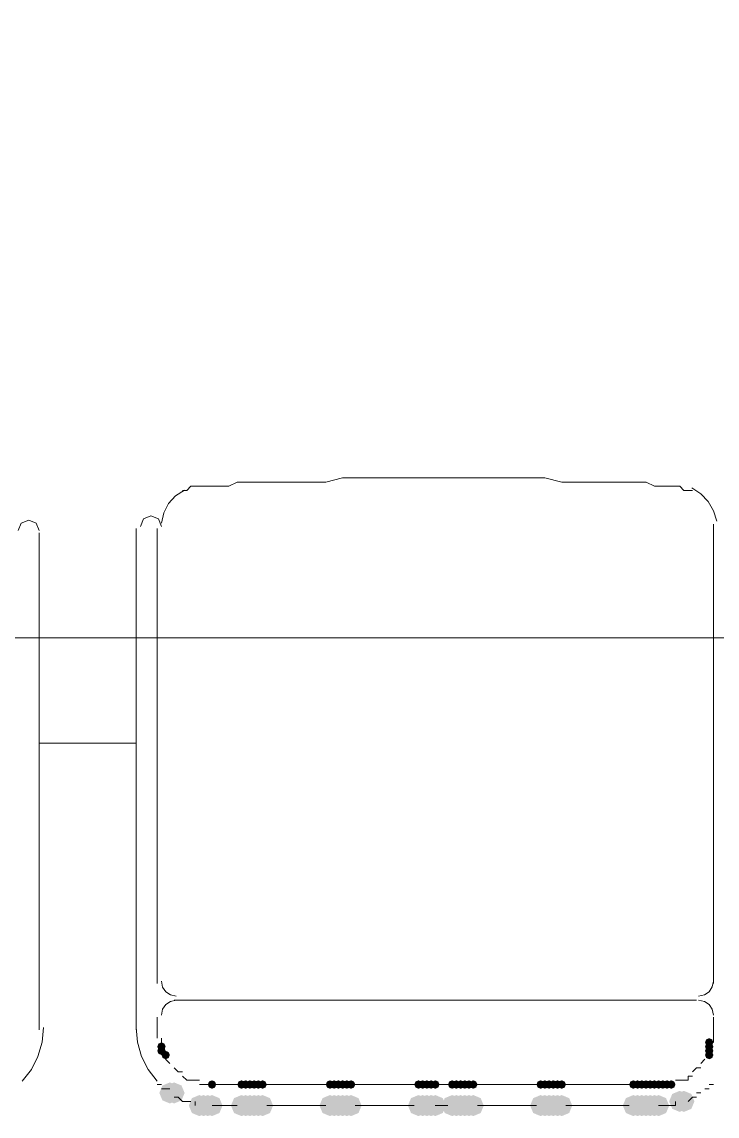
# Model space of a CAD drawing. Extents: x 185064 to 343242, y -369192 to -264966.
# Drawn here: x 231566 to 232087, y -302995 to -302174 of the extents above; entities that cross this region are included whole.
import ezdxf

# ---------------------------------------------------------------- set-up
doc = ezdxf.new("R2010")
doc.units = 0

# ---------------------------------------------------------------- blocks, each defined once
blk = doc.blocks.new('12222')
h = blk.add_hatch(color=3)
h.dxf.hatch_style = 2
h.paths.add_polyline_path([(236845.89, -307949.71), (236844.96, -307951.94), (236842.73, -307952.86), (236840.5, -307951.94), (236839.57, -307949.71), (236840.5, -307947.48), (236842.73, -307946.55), (236844.96, -307947.48)])
h = blk.add_hatch(color=3)
h.dxf.hatch_style = 2
h.paths.add_polyline_path([(236849.05, -307949.71), (236848.12, -307951.94), (236845.89, -307952.86), (236843.66, -307951.94), (236842.73, -307949.71), (236843.66, -307947.48), (236845.89, -307946.55), (236848.12, -307947.48)])
h = blk.add_hatch(color=3)
h.dxf.hatch_style = 2
h.paths.add_polyline_path([(236852.2, -307949.71), (236851.28, -307951.94), (236849.05, -307952.86), (236846.82, -307951.94), (236845.89, -307949.71), (236846.82, -307947.48), (236849.05, -307946.55), (236851.28, -307947.48)])
h = blk.add_hatch(color=3)
h.dxf.hatch_style = 2
h.paths.add_polyline_path([(236855.36, -307949.71), (236854.43, -307951.94), (236852.2, -307952.86), (236849.97, -307951.94), (236849.05, -307949.71), (236849.97, -307947.48), (236852.2, -307946.55), (236854.43, -307947.48)])
h = blk.add_hatch(color=3)
h.dxf.hatch_style = 2
h.paths.add_polyline_path([(236894.84, -307968.65), (236892.52, -307974.23), (236886.94, -307976.55), (236881.37, -307974.23), (236879.05, -307968.65), (236881.37, -307963.08), (236886.94, -307960.76), (236892.52, -307963.08)])
h = blk.add_hatch(color=3)
h.dxf.hatch_style = 2
h.paths.add_polyline_path([(236894.84, -307971.81), (236892.52, -307977.39), (236886.94, -307979.71), (236881.37, -307977.39), (236879.05, -307971.81), (236881.37, -307966.24), (236886.94, -307963.92), (236892.52, -307966.24)])
h = blk.add_hatch(color=3)
h.dxf.hatch_style = 2
h.paths.add_polyline_path([(236877.47, -307978.13), (236876.54, -307980.36), (236874.31, -307981.29), (236872.08, -307980.36), (236871.15, -307978.13), (236872.08, -307975.9), (236874.31, -307974.97), (236876.54, -307975.9)])
h = blk.add_hatch(color=3)
h.dxf.hatch_style = 2
h.paths.add_polyline_path([(236877.47, -307981.29), (236876.54, -307983.52), (236874.31, -307984.44), (236872.08, -307983.52), (236871.15, -307981.29), (236872.08, -307979.06), (236874.31, -307978.13), (236876.54, -307979.06)])
h = blk.add_hatch(color=3)
h.dxf.hatch_style = 2
h.paths.add_polyline_path([(236877.47, -307984.44), (236876.54, -307986.67), (236874.31, -307987.6), (236872.08, -307986.67), (236871.15, -307984.44), (236872.08, -307982.21), (236874.31, -307981.29), (236876.54, -307982.21)])
h = blk.add_hatch(color=3)
h.dxf.hatch_style = 2
h.paths.add_polyline_path([(236897.99, -307987.6), (236895.67, -307993.18), (236890.1, -307995.5), (236884.52, -307993.18), (236882.2, -307987.6), (236884.52, -307982.03), (236890.1, -307979.71), (236895.67, -307982.03)])
h = blk.add_hatch(color=3)
h.dxf.hatch_style = 2
h.paths.add_polyline_path([(236897.99, -307990.76), (236895.67, -307996.33), (236890.1, -307998.65), (236884.52, -307996.33), (236882.2, -307990.76), (236884.52, -307985.18), (236890.1, -307982.86), (236895.67, -307985.18)])
h = blk.add_hatch(color=3)
h.dxf.hatch_style = 2
h.paths.add_polyline_path([(236877.47, -307987.6), (236876.54, -307989.83), (236874.31, -307990.76), (236872.08, -307989.83), (236871.15, -307987.6), (236872.08, -307985.37), (236874.31, -307984.44), (236876.54, -307985.37)])
h = blk.add_hatch(color=3)
h.dxf.hatch_style = 2
h.paths.add_polyline_path([(236877.47, -307987.6), (236876.54, -307989.83), (236874.31, -307990.76), (236872.08, -307989.83), (236871.15, -307987.6), (236872.08, -307985.37), (236874.31, -307984.44), (236876.54, -307985.37)])
h = blk.add_hatch(color=3)
h.dxf.hatch_style = 2
h.paths.add_polyline_path([(236877.47, -307990.76), (236876.54, -307992.99), (236874.31, -307993.92), (236872.08, -307992.99), (236871.15, -307990.76), (236872.08, -307988.53), (236874.31, -307987.6), (236876.54, -307988.53)])
h = blk.add_hatch(color=3)
h.dxf.hatch_style = 2
h.paths.add_polyline_path([(236877.47, -307993.92), (236876.54, -307996.15), (236874.31, -307997.07), (236872.08, -307996.15), (236871.15, -307993.92), (236872.08, -307991.69), (236874.31, -307990.76), (236876.54, -307991.69)])
h = blk.add_hatch(color=3)
h.dxf.hatch_style = 2
h.paths.add_polyline_path([(236897.99, -307993.92), (236895.67, -307999.49), (236890.1, -308001.81), (236884.52, -307999.49), (236882.2, -307993.92), (236884.52, -307988.34), (236890.1, -307986.02), (236895.67, -307988.34)])
h = blk.add_hatch(color=3)
h.dxf.hatch_style = 2
h.paths.add_polyline_path([(236897.99, -307997.07), (236895.67, -308002.65), (236890.1, -308004.97), (236884.52, -308002.65), (236882.2, -307997.07), (236884.52, -307991.5), (236890.1, -307989.18), (236895.67, -307991.5)])
h = blk.add_hatch(color=3)
h.dxf.hatch_style = 2
h.paths.add_polyline_path([(236897.99, -308000.23), (236895.67, -308005.81), (236890.1, -308008.13), (236884.52, -308005.81), (236882.2, -308000.23), (236884.52, -307994.66), (236890.1, -307992.34), (236895.67, -307994.66)])
h = blk.add_hatch(color=3)
h.dxf.hatch_style = 2
h.paths.add_polyline_path([(236877.47, -307997.07), (236876.54, -307999.3), (236874.31, -308000.23), (236872.08, -307999.3), (236871.15, -307997.07), (236872.08, -307994.84), (236874.31, -307993.92), (236876.54, -307994.84)])
h = blk.add_hatch(color=3)
h.dxf.hatch_style = 2
h.paths.add_polyline_path([(236877.47, -308000.23), (236876.54, -308002.46), (236874.31, -308003.39), (236872.08, -308002.46), (236871.15, -308000.23), (236872.08, -307998), (236874.31, -307997.07), (236876.54, -307998)])
h = blk.add_hatch(color=3)
h.dxf.hatch_style = 2
h.paths.add_polyline_path([(236877.47, -308003.39), (236876.54, -308005.62), (236874.31, -308006.55), (236872.08, -308005.62), (236871.15, -308003.39), (236872.08, -308001.16), (236874.31, -308000.23), (236876.54, -308001.16)])
h = blk.add_hatch(color=3)
h.dxf.hatch_style = 2
h.paths.add_polyline_path([(236897.99, -308003.39), (236895.67, -308008.97), (236890.1, -308011.29), (236884.52, -308008.97), (236882.2, -308003.39), (236884.52, -307997.81), (236890.1, -307995.5), (236895.67, -307997.81)])
h = blk.add_hatch(color=3)
h.dxf.hatch_style = 2
h.paths.add_polyline_path([(236897.99, -308006.55), (236895.67, -308012.12), (236890.1, -308014.44), (236884.52, -308012.12), (236882.2, -308006.55), (236884.52, -308000.97), (236890.1, -307998.65), (236895.67, -308000.97)])
h = blk.add_hatch(color=3)
h.dxf.hatch_style = 2
h.paths.add_polyline_path([(236877.47, -308006.55), (236876.54, -308008.78), (236874.31, -308009.71), (236872.08, -308008.78), (236871.15, -308006.55), (236872.08, -308004.32), (236874.31, -308003.39), (236876.54, -308004.32)])
h = blk.add_hatch(color=3)
h.dxf.hatch_style = 2
h.paths.add_polyline_path([(236877.47, -308060.23), (236876.54, -308062.46), (236874.31, -308063.39), (236872.08, -308062.46), (236871.15, -308060.23), (236872.08, -308058), (236874.31, -308057.07), (236876.54, -308058)])
h = blk.add_hatch(color=3)
h.dxf.hatch_style = 2
h.paths.add_polyline_path([(236897.99, -308060.23), (236895.67, -308065.81), (236890.1, -308068.13), (236884.52, -308065.81), (236882.2, -308060.23), (236884.52, -308054.66), (236890.1, -308052.34), (236895.67, -308054.66)])
h = blk.add_hatch(color=3)
h.dxf.hatch_style = 2
h.paths.add_polyline_path([(236897.99, -308063.39), (236895.67, -308068.97), (236890.1, -308071.29), (236884.52, -308068.97), (236882.2, -308063.39), (236884.52, -308057.81), (236890.1, -308055.5), (236895.67, -308057.81)])
h = blk.add_hatch(color=3)
h.dxf.hatch_style = 2
h.paths.add_polyline_path([(236877.47, -308063.39), (236876.54, -308065.62), (236874.31, -308066.55), (236872.08, -308065.62), (236871.15, -308063.39), (236872.08, -308061.16), (236874.31, -308060.23), (236876.54, -308061.16)])
h = blk.add_hatch(color=3)
h.dxf.hatch_style = 2
h.paths.add_polyline_path([(236877.47, -308066.55), (236876.54, -308068.78), (236874.31, -308069.71), (236872.08, -308068.78), (236871.15, -308066.55), (236872.08, -308064.32), (236874.31, -308063.39), (236876.54, -308064.32)])
h = blk.add_hatch(color=3)
h.dxf.hatch_style = 2
h.paths.add_polyline_path([(236897.99, -308066.55), (236895.67, -308072.12), (236890.1, -308074.44), (236884.52, -308072.12), (236882.2, -308066.55), (236884.52, -308060.97), (236890.1, -308058.65), (236895.67, -308060.97)])
h = blk.add_hatch(color=3)
h.dxf.hatch_style = 2
h.paths.add_polyline_path([(236897.99, -308069.71), (236895.67, -308075.28), (236890.1, -308077.6), (236884.52, -308075.28), (236882.2, -308069.71), (236884.52, -308064.13), (236890.1, -308061.81), (236895.67, -308064.13)])
h = blk.add_hatch(color=3)
h.dxf.hatch_style = 2
h.paths.add_polyline_path([(236897.99, -308072.86), (236895.67, -308078.44), (236890.1, -308080.76), (236884.52, -308078.44), (236882.2, -308072.86), (236884.52, -308067.29), (236890.1, -308064.97), (236895.67, -308067.29)])
h = blk.add_hatch(color=3)
h.dxf.hatch_style = 2
h.paths.add_polyline_path([(236877.47, -308069.71), (236876.54, -308071.94), (236874.31, -308072.86), (236872.08, -308071.94), (236871.15, -308069.71), (236872.08, -308067.48), (236874.31, -308066.55), (236876.54, -308067.48)])
h = blk.add_hatch(color=3)
h.dxf.hatch_style = 2
h.paths.add_polyline_path([(236877.47, -308072.86), (236876.54, -308075.09), (236874.31, -308076.02), (236872.08, -308075.09), (236871.15, -308072.86), (236872.08, -308070.63), (236874.31, -308069.71), (236876.54, -308070.63)])
h = blk.add_hatch(color=3)
h.dxf.hatch_style = 2
h.paths.add_polyline_path([(236877.47, -308076.02), (236876.54, -308078.25), (236874.31, -308079.18), (236872.08, -308078.25), (236871.15, -308076.02), (236872.08, -308073.79), (236874.31, -308072.86), (236876.54, -308073.79)])
h = blk.add_hatch(color=3)
h.dxf.hatch_style = 2
h.paths.add_polyline_path([(236897.99, -308076.02), (236895.67, -308081.6), (236890.1, -308083.92), (236884.52, -308081.6), (236882.2, -308076.02), (236884.52, -308070.45), (236890.1, -308068.13), (236895.67, -308070.45)])
h = blk.add_hatch(color=3)
h.dxf.hatch_style = 2
h.paths.add_polyline_path([(236877.47, -308126.55), (236876.54, -308128.78), (236874.31, -308129.71), (236872.08, -308128.78), (236871.15, -308126.55), (236872.08, -308124.32), (236874.31, -308123.39), (236876.54, -308124.32)])
h = blk.add_hatch(color=3)
h.dxf.hatch_style = 2
h.paths.add_polyline_path([(236897.99, -308126.55), (236895.67, -308132.12), (236890.1, -308134.44), (236884.52, -308132.12), (236882.2, -308126.55), (236884.52, -308120.97), (236890.1, -308118.65), (236895.67, -308120.97)])
h = blk.add_hatch(color=3)
h.dxf.hatch_style = 2
h.paths.add_polyline_path([(236897.99, -308129.71), (236895.67, -308135.28), (236890.1, -308137.6), (236884.52, -308135.28), (236882.2, -308129.71), (236884.52, -308124.13), (236890.1, -308121.81), (236895.67, -308124.13)])
h = blk.add_hatch(color=3)
h.dxf.hatch_style = 2
h.paths.add_polyline_path([(236877.47, -308129.71), (236876.54, -308131.94), (236874.31, -308132.86), (236872.08, -308131.94), (236871.15, -308129.71), (236872.08, -308127.48), (236874.31, -308126.55), (236876.54, -308127.48)])
h = blk.add_hatch(color=3)
h.dxf.hatch_style = 2
h.paths.add_polyline_path([(236877.47, -308132.86), (236876.54, -308135.09), (236874.31, -308136.02), (236872.08, -308135.09), (236871.15, -308132.86), (236872.08, -308130.63), (236874.31, -308129.71), (236876.54, -308130.63)])
h = blk.add_hatch(color=3)
h.dxf.hatch_style = 2
h.paths.add_polyline_path([(236897.99, -308132.86), (236895.67, -308138.44), (236890.1, -308140.76), (236884.52, -308138.44), (236882.2, -308132.86), (236884.52, -308127.29), (236890.1, -308124.97), (236895.67, -308127.29)])
h = blk.add_hatch(color=3)
h.dxf.hatch_style = 2
h.paths.add_polyline_path([(236897.99, -308136.02), (236895.67, -308141.6), (236890.1, -308143.92), (236884.52, -308141.6), (236882.2, -308136.02), (236884.52, -308130.45), (236890.1, -308128.13), (236895.67, -308130.45)])
h = blk.add_hatch(color=3)
h.dxf.hatch_style = 2
h.paths.add_polyline_path([(236897.99, -308139.18), (236895.67, -308144.76), (236890.1, -308147.07), (236884.52, -308144.76), (236882.2, -308139.18), (236884.52, -308133.6), (236890.1, -308131.29), (236895.67, -308133.6)])
h = blk.add_hatch(color=3)
h.dxf.hatch_style = 2
h.paths.add_polyline_path([(236877.47, -308136.02), (236876.54, -308138.25), (236874.31, -308139.18), (236872.08, -308138.25), (236871.15, -308136.02), (236872.08, -308133.79), (236874.31, -308132.86), (236876.54, -308133.79)])
h = blk.add_hatch(color=3)
h.dxf.hatch_style = 2
h.paths.add_polyline_path([(236877.47, -308139.18), (236876.54, -308141.41), (236874.31, -308142.34), (236872.08, -308141.41), (236871.15, -308139.18), (236872.08, -308136.95), (236874.31, -308136.02), (236876.54, -308136.95)])
h = blk.add_hatch(color=3)
h.dxf.hatch_style = 2
h.paths.add_polyline_path([(236877.47, -308142.34), (236876.54, -308144.57), (236874.31, -308145.5), (236872.08, -308144.57), (236871.15, -308142.34), (236872.08, -308140.11), (236874.31, -308139.18), (236876.54, -308140.11)])
h = blk.add_hatch(color=3)
h.dxf.hatch_style = 2
h.paths.add_polyline_path([(236897.99, -308142.34), (236895.67, -308147.91), (236890.1, -308150.23), (236884.52, -308147.91), (236882.2, -308142.34), (236884.52, -308136.76), (236890.1, -308134.44), (236895.67, -308136.76)])
h = blk.add_hatch(color=3)
h.dxf.hatch_style = 2
h.paths.add_polyline_path([(236897.99, -308154.97), (236895.67, -308160.55), (236890.1, -308162.86), (236884.52, -308160.55), (236882.2, -308154.97), (236884.52, -308149.39), (236890.1, -308147.07), (236895.67, -308149.39)])
h = blk.add_hatch(color=3)
h.dxf.hatch_style = 2
h.paths.add_polyline_path([(236877.47, -308154.97), (236876.54, -308157.2), (236874.31, -308158.13), (236872.08, -308157.2), (236871.15, -308154.97), (236872.08, -308152.74), (236874.31, -308151.81), (236876.54, -308152.74)])
h = blk.add_hatch(color=3)
h.dxf.hatch_style = 2
h.paths.add_polyline_path([(236877.47, -308158.13), (236876.54, -308160.36), (236874.31, -308161.29), (236872.08, -308160.36), (236871.15, -308158.13), (236872.08, -308155.9), (236874.31, -308154.97), (236876.54, -308155.9)])
h = blk.add_hatch(color=3)
h.dxf.hatch_style = 2
h.paths.add_polyline_path([(236897.99, -308158.13), (236895.67, -308163.7), (236890.1, -308166.02), (236884.52, -308163.7), (236882.2, -308158.13), (236884.52, -308152.55), (236890.1, -308150.23), (236895.67, -308152.55)])
h = blk.add_hatch(color=3)
h.dxf.hatch_style = 2
h.paths.add_polyline_path([(236897.99, -308161.29), (236895.67, -308166.86), (236890.1, -308169.18), (236884.52, -308166.86), (236882.2, -308161.29), (236884.52, -308155.71), (236890.1, -308153.39), (236895.67, -308155.71)])
h = blk.add_hatch(color=3)
h.dxf.hatch_style = 2
h.paths.add_polyline_path([(236877.47, -308161.29), (236876.54, -308163.52), (236874.31, -308164.44), (236872.08, -308163.52), (236871.15, -308161.29), (236872.08, -308159.06), (236874.31, -308158.13), (236876.54, -308159.06)])
h = blk.add_hatch(color=3)
h.dxf.hatch_style = 2
h.paths.add_polyline_path([(236877.47, -308164.44), (236876.54, -308166.67), (236874.31, -308167.6), (236872.08, -308166.67), (236871.15, -308164.44), (236872.08, -308162.21), (236874.31, -308161.29), (236876.54, -308162.21)])
h = blk.add_hatch(color=3)
h.dxf.hatch_style = 2
h.paths.add_polyline_path([(236877.47, -308167.6), (236876.54, -308169.83), (236874.31, -308170.76), (236872.08, -308169.83), (236871.15, -308167.6), (236872.08, -308165.37), (236874.31, -308164.44), (236876.54, -308165.37)])
h = blk.add_hatch(color=3)
h.dxf.hatch_style = 2
h.paths.add_polyline_path([(236897.99, -308164.44), (236895.67, -308170.02), (236890.1, -308172.34), (236884.52, -308170.02), (236882.2, -308164.44), (236884.52, -308158.87), (236890.1, -308156.55), (236895.67, -308158.87)])
h = blk.add_hatch(color=3)
h.dxf.hatch_style = 2
h.paths.add_polyline_path([(236897.99, -308167.6), (236895.67, -308173.18), (236890.1, -308175.5), (236884.52, -308173.18), (236882.2, -308167.6), (236884.52, -308162.03), (236890.1, -308159.71), (236895.67, -308162.03)])
h = blk.add_hatch(color=3)
h.dxf.hatch_style = 2
h.paths.add_polyline_path([(236897.99, -308218.13), (236895.67, -308223.7), (236890.1, -308226.02), (236884.52, -308223.7), (236882.2, -308218.13), (236884.52, -308212.55), (236890.1, -308210.23), (236895.67, -308212.55)])
h = blk.add_hatch(color=3)
h.dxf.hatch_style = 2
h.paths.add_polyline_path([(236897.99, -308221.29), (236895.67, -308226.86), (236890.1, -308229.18), (236884.52, -308226.86), (236882.2, -308221.29), (236884.52, -308215.71), (236890.1, -308213.39), (236895.67, -308215.71)])
h = blk.add_hatch(color=3)
h.dxf.hatch_style = 2
h.paths.add_polyline_path([(236877.47, -308218.13), (236876.54, -308220.36), (236874.31, -308221.29), (236872.08, -308220.36), (236871.15, -308218.13), (236872.08, -308215.9), (236874.31, -308214.97), (236876.54, -308215.9)])
h = blk.add_hatch(color=3)
h.dxf.hatch_style = 2
h.paths.add_polyline_path([(236877.47, -308221.29), (236876.54, -308223.52), (236874.31, -308224.44), (236872.08, -308223.52), (236871.15, -308221.29), (236872.08, -308219.06), (236874.31, -308218.13), (236876.54, -308219.06)])
h = blk.add_hatch(color=3)
h.dxf.hatch_style = 2
h.paths.add_polyline_path([(236877.47, -308224.44), (236876.54, -308226.67), (236874.31, -308227.6), (236872.08, -308226.67), (236871.15, -308224.44), (236872.08, -308222.21), (236874.31, -308221.29), (236876.54, -308222.21)])
h = blk.add_hatch(color=3)
h.dxf.hatch_style = 2
h.paths.add_polyline_path([(236897.99, -308224.44), (236895.67, -308230.02), (236890.1, -308232.34), (236884.52, -308230.02), (236882.2, -308224.44), (236884.52, -308218.87), (236890.1, -308216.55), (236895.67, -308218.87)])
h = blk.add_hatch(color=3)
h.dxf.hatch_style = 2
h.paths.add_polyline_path([(236897.99, -308227.6), (236895.67, -308233.18), (236890.1, -308235.5), (236884.52, -308233.18), (236882.2, -308227.6), (236884.52, -308222.03), (236890.1, -308219.71), (236895.67, -308222.03)])
h = blk.add_hatch(color=3)
h.dxf.hatch_style = 2
h.paths.add_polyline_path([(236877.47, -308227.6), (236876.54, -308229.83), (236874.31, -308230.76), (236872.08, -308229.83), (236871.15, -308227.6), (236872.08, -308225.37), (236874.31, -308224.44), (236876.54, -308225.37)])
h = blk.add_hatch(color=3)
h.dxf.hatch_style = 2
h.paths.add_polyline_path([(236877.47, -308230.76), (236876.54, -308232.99), (236874.31, -308233.92), (236872.08, -308232.99), (236871.15, -308230.76), (236872.08, -308228.53), (236874.31, -308227.6), (236876.54, -308228.53)])
h = blk.add_hatch(color=3)
h.dxf.hatch_style = 2
h.paths.add_polyline_path([(236897.99, -308230.76), (236895.67, -308236.33), (236890.1, -308238.65), (236884.52, -308236.33), (236882.2, -308230.76), (236884.52, -308225.18), (236890.1, -308222.86), (236895.67, -308225.18)])
h = blk.add_hatch(color=3)
h.dxf.hatch_style = 2
h.paths.add_polyline_path([(236897.99, -308233.92), (236895.67, -308239.49), (236890.1, -308241.81), (236884.52, -308239.49), (236882.2, -308233.92), (236884.52, -308228.34), (236890.1, -308226.02), (236895.67, -308228.34)])
h = blk.add_hatch(color=3)
h.dxf.hatch_style = 2
h.paths.add_polyline_path([(236877.47, -308233.92), (236876.54, -308236.15), (236874.31, -308237.07), (236872.08, -308236.15), (236871.15, -308233.92), (236872.08, -308231.69), (236874.31, -308230.76), (236876.54, -308231.69)])
h = blk.add_hatch(color=3)
h.dxf.hatch_style = 2
h.paths.add_polyline_path([(236897.99, -308284.44), (236895.67, -308290.02), (236890.1, -308292.34), (236884.52, -308290.02), (236882.2, -308284.44), (236884.52, -308278.87), (236890.1, -308276.55), (236895.67, -308278.87)])
h = blk.add_hatch(color=3)
h.dxf.hatch_style = 2
h.paths.add_polyline_path([(236877.47, -308284.44), (236876.54, -308286.67), (236874.31, -308287.6), (236872.08, -308286.67), (236871.15, -308284.44), (236872.08, -308282.21), (236874.31, -308281.29), (236876.54, -308282.21)])
h = blk.add_hatch(color=3)
h.dxf.hatch_style = 2
h.paths.add_polyline_path([(236877.47, -308287.6), (236876.54, -308289.83), (236874.31, -308290.76), (236872.08, -308289.83), (236871.15, -308287.6), (236872.08, -308285.37), (236874.31, -308284.44), (236876.54, -308285.37)])
h = blk.add_hatch(color=3)
h.dxf.hatch_style = 2
h.paths.add_polyline_path([(236877.47, -308290.76), (236876.54, -308292.99), (236874.31, -308293.92), (236872.08, -308292.99), (236871.15, -308290.76), (236872.08, -308288.53), (236874.31, -308287.6), (236876.54, -308288.53)])
h = blk.add_hatch(color=3)
h.dxf.hatch_style = 2
h.paths.add_polyline_path([(236897.99, -308287.6), (236895.67, -308293.18), (236890.1, -308295.5), (236884.52, -308293.18), (236882.2, -308287.6), (236884.52, -308282.03), (236890.1, -308279.71), (236895.67, -308282.03)])
h = blk.add_hatch(color=3)
h.dxf.hatch_style = 2
h.paths.add_polyline_path([(236897.99, -308290.76), (236895.67, -308296.33), (236890.1, -308298.65), (236884.52, -308296.33), (236882.2, -308290.76), (236884.52, -308285.18), (236890.1, -308282.86), (236895.67, -308285.18)])
h = blk.add_hatch(color=3)
h.dxf.hatch_style = 2
h.paths.add_polyline_path([(236897.99, -308293.92), (236895.67, -308299.49), (236890.1, -308301.81), (236884.52, -308299.49), (236882.2, -308293.92), (236884.52, -308288.34), (236890.1, -308286.02), (236895.67, -308288.34)])
h = blk.add_hatch(color=3)
h.dxf.hatch_style = 2
h.paths.add_polyline_path([(236877.47, -308293.92), (236876.54, -308296.15), (236874.31, -308297.07), (236872.08, -308296.15), (236871.15, -308293.92), (236872.08, -308291.69), (236874.31, -308290.76), (236876.54, -308291.69)])
h = blk.add_hatch(color=3)
h.dxf.hatch_style = 2
h.paths.add_polyline_path([(236877.47, -308297.07), (236876.54, -308299.31), (236874.31, -308300.23), (236872.08, -308299.31), (236871.15, -308297.07), (236872.08, -308294.84), (236874.31, -308293.92), (236876.54, -308294.84)])
h = blk.add_hatch(color=3)
h.dxf.hatch_style = 2
h.paths.add_polyline_path([(236897.99, -308297.07), (236895.67, -308302.65), (236890.1, -308304.97), (236884.52, -308302.65), (236882.2, -308297.07), (236884.52, -308291.5), (236890.1, -308289.18), (236895.67, -308291.5)])
h = blk.add_hatch(color=3)
h.dxf.hatch_style = 2
h.paths.add_polyline_path([(236897.99, -308300.23), (236895.67, -308305.81), (236890.1, -308308.13), (236884.52, -308305.81), (236882.2, -308300.23), (236884.52, -308294.66), (236890.1, -308292.34), (236895.67, -308294.66)])
h = blk.add_hatch(color=3)
h.dxf.hatch_style = 2
h.paths.add_polyline_path([(236877.47, -308300.23), (236876.54, -308302.46), (236874.31, -308303.39), (236872.08, -308302.46), (236871.15, -308300.23), (236872.08, -308298), (236874.31, -308297.07), (236876.54, -308298)])
h = blk.add_hatch(color=3)
h.dxf.hatch_style = 2
h.paths.add_polyline_path([(236877.47, -308322.34), (236876.54, -308324.57), (236874.31, -308325.5), (236872.08, -308324.57), (236871.15, -308322.34), (236872.08, -308320.11), (236874.31, -308319.18), (236876.54, -308320.11)])
h = blk.add_hatch(color=3)
h.dxf.hatch_style = 2
h.paths.add_polyline_path([(236897.99, -308322.34), (236895.67, -308327.91), (236890.1, -308330.23), (236884.52, -308327.91), (236882.2, -308322.34), (236884.52, -308316.76), (236890.1, -308314.44), (236895.67, -308316.76)])
h = blk.add_hatch(color=3)
h.dxf.hatch_style = 2
h.paths.add_polyline_path([(236897.99, -308325.5), (236895.67, -308331.07), (236890.1, -308333.39), (236884.52, -308331.07), (236882.2, -308325.5), (236884.52, -308319.92), (236890.1, -308317.6), (236895.67, -308319.92)])
h = blk.add_hatch(color=3)
h.dxf.hatch_style = 2
h.paths.add_polyline_path([(236897.99, -308328.65), (236895.67, -308334.23), (236890.1, -308336.55), (236884.52, -308334.23), (236882.2, -308328.65), (236884.52, -308323.08), (236890.1, -308320.76), (236895.67, -308323.08)])
h = blk.add_hatch(color=3)
h.dxf.hatch_style = 2
h.paths.add_polyline_path([(236897.99, -308331.81), (236895.67, -308337.39), (236890.1, -308339.71), (236884.52, -308337.39), (236882.2, -308331.81), (236884.52, -308326.24), (236890.1, -308323.92), (236895.67, -308326.24)])
h = blk.add_hatch(color=3)
h.dxf.hatch_style = 2
h.paths.add_polyline_path([(236888.52, -308350.76), (236886.2, -308356.33), (236880.63, -308358.65), (236875.05, -308356.33), (236872.73, -308350.76), (236875.05, -308345.18), (236880.63, -308342.86), (236886.2, -308345.18)])
h = blk.add_hatch(color=3)
h.dxf.hatch_style = 2
h.paths.add_polyline_path([(236888.52, -308353.92), (236886.2, -308359.49), (236880.63, -308361.81), (236875.05, -308359.49), (236872.73, -308353.92), (236875.05, -308348.34), (236880.63, -308346.02), (236886.2, -308348.34)])
h = blk.add_hatch(color=3)
h.dxf.hatch_style = 2
h.paths.add_polyline_path([(236849.05, -308360.23), (236848.12, -308362.46), (236845.89, -308363.39), (236843.66, -308362.46), (236842.73, -308360.23), (236843.66, -308358), (236845.89, -308357.07), (236848.12, -308358)])
h = blk.add_hatch(color=3)
h.dxf.hatch_style = 2
h.paths.add_polyline_path([(236852.2, -308360.23), (236851.28, -308362.46), (236849.05, -308363.39), (236846.82, -308362.46), (236845.89, -308360.23), (236846.82, -308358), (236849.05, -308357.07), (236851.28, -308358)])
h = blk.add_hatch(color=3)
h.dxf.hatch_style = 2
h.paths.add_polyline_path([(236855.36, -308357.07), (236854.43, -308359.31), (236852.2, -308360.23), (236849.97, -308359.31), (236849.05, -308357.07), (236849.97, -308354.84), (236852.2, -308353.92), (236854.43, -308354.84)])
at = {"color": 3, "lineweight": 0}
blk.add_lwpolyline([(235633.26, -305792.86), (236539.57, -305792.86), (236539.57, -309010.76), (235633.26, -309010.76)], close=True, dxfattribs=at)
for points in [[(236451.92, -307944.1), (236444.24, -307946.55), (236437.37, -307950.57), (236431.54, -307955.99), (236426.99, -307962.64)], [(236798.52, -307946.55), (236454.31, -307946.55)], [(236807.99, -307957.6), (236807.14, -307953.35), (236804.72, -307949.75), (236801.1, -307947.36), (236796.84, -307946.55)], [(236822.2, -307946.55), (236817.9, -307947.42), (236814.39, -307949.79), (236812.02, -307953.3), (236811.15, -307957.6)], [(236833.26, -307946.55), (236823.78, -307946.55)], [(236833.26, -307946.55), (236823.78, -307946.55)], [(236833.26, -307946.55), (236836.42, -307946.55), (236839.57, -307946.55), (236842.73, -307946.55)], [(236874.31, -307946.55), (236874.31, -307949.71)], [(236877.47, -307949.71), (236877.47, -307952.86)], [(236811.15, -307959.18), (236811.15, -308154.97)], [(236855.36, -307952.86), (236858.52, -307956.02)], [(236861.68, -307956.02), (236861.68, -307959.18), (236864.84, -307962.34)], [(236880.63, -307956.02), (236880.63, -307959.18)], [(236883.78, -307959.18), (236883.78, -307962.34), (236886.94, -307965.5)], [(236429.05, -308344.44), (236429.05, -308341.29), (236425.89, -308338.13), (236425.89, -308331.81), (236425.89, -308325.5), (236425.89, -308319.18), (236425.89, -308309.71), (236422.73, -308303.39), (236422.73, -308293.92), (236422.73, -308284.44), (236422.73, -308271.81), (236422.73, -308259.18), (236422.73, -308249.71), (236422.73, -308237.07), (236419.57, -308224.44), (236419.57, -308208.65), (236419.57, -308196.02), (236419.57, -308183.39), (236419.57, -308167.6), (236419.57, -308154.97), (236419.57, -308139.18), (236419.57, -308126.55), (236419.57, -308110.76), (236419.57, -308098.13), (236419.57, -308085.5), (236419.57, -308072.86), (236422.73, -308060.23), (236422.73, -308047.6), (236422.73, -308034.97), (236422.73, -308025.5), (236422.73, -308016.02), (236422.73, -308006.55), (236422.73, -307997.07), (236425.89, -307990.76), (236425.89, -307984.44), (236425.89, -307978.13), (236425.89, -307971.81), (236429.05, -307968.65), (236429.05, -307965.5), (236429.05, -307962.34)], [(236867.99, -307962.34), (236867.99, -307965.5), (236871.15, -307965.5), (236871.15, -307968.65), (236871.15, -307971.81), (236871.15, -307974.97)], [(236886.94, -307974.97), (236890.1, -307974.97), (236890.1, -307978.13), (236890.1, -307981.29), (236890.1, -307984.44), (236890.1, -307987.6)], [(236874.31, -308009.71), (236874.31, -308012.86), (236874.31, -308016.02), (236874.31, -308019.18), (236874.31, -308022.34), (236874.31, -308025.5), (236874.31, -308028.65), (236874.31, -308031.81), (236874.31, -308034.97), (236874.31, -308038.13), (236874.31, -308041.29), (236874.31, -308044.44), (236874.31, -308047.6), (236874.31, -308050.76), (236874.31, -308053.92), (236874.31, -308057.07)], [(236890.1, -308009.71), (236890.1, -308012.86), (236890.1, -308016.02), (236890.1, -308019.18), (236890.1, -308022.34), (236890.1, -308025.5), (236890.1, -308028.65), (236890.1, -308031.81), (236890.1, -308034.97), (236890.1, -308038.13), (236890.1, -308041.29), (236890.1, -308044.44), (236890.1, -308047.6), (236890.1, -308050.76), (236890.1, -308053.92), (236890.1, -308057.07)], [(236874.31, -308079.18), (236874.31, -308082.34), (236874.31, -308085.5), (236874.31, -308088.65), (236874.31, -308091.81), (236874.31, -308094.97), (236874.31, -308098.13), (236874.31, -308101.29), (236874.31, -308104.44), (236874.31, -308107.6), (236874.31, -308110.76), (236874.31, -308113.92), (236874.31, -308117.07), (236874.31, -308120.23), (236874.31, -308123.39)], [(236890.1, -308079.18), (236890.1, -308082.34), (236890.1, -308085.5), (236890.1, -308088.65), (236890.1, -308091.81), (236890.1, -308094.97), (236890.1, -308098.13), (236890.1, -308101.29), (236890.1, -308104.44), (236890.1, -308107.6), (236890.1, -308110.76), (236890.1, -308113.92), (236890.1, -308117.07), (236890.1, -308120.23), (236890.1, -308123.39)], [(236874.31, -308145.5), (236874.31, -308148.65), (236874.31, -308151.81), (236874.31, -308154.97)], [(236890.1, -308145.5), (236890.1, -308148.65), (236890.1, -308151.81), (236890.1, -308154.97)], [(236811.15, -308350.76), (236811.15, -308154.97)], [(236874.31, -308214.97), (236874.31, -308211.81), (236874.31, -308208.65), (236874.31, -308205.5), (236874.31, -308202.34), (236874.31, -308199.18), (236874.31, -308196.02), (236874.31, -308192.86), (236874.31, -308189.71), (236874.31, -308186.55), (236874.31, -308183.39), (236874.31, -308180.23), (236874.31, -308177.07), (236874.31, -308173.92), (236874.31, -308170.76)], [(236890.1, -308214.97), (236890.1, -308211.81), (236890.1, -308208.65), (236890.1, -308205.5), (236890.1, -308202.34), (236890.1, -308199.18), (236890.1, -308196.02), (236890.1, -308192.86), (236890.1, -308189.71), (236890.1, -308186.55), (236890.1, -308183.39), (236890.1, -308180.23), (236890.1, -308177.07), (236890.1, -308173.92), (236890.1, -308170.76)], [(236874.31, -308281.29), (236874.31, -308278.13), (236874.31, -308274.97), (236874.31, -308271.81), (236874.31, -308268.65), (236874.31, -308265.5), (236874.31, -308262.34), (236874.31, -308259.18), (236874.31, -308256.02), (236874.31, -308252.86), (236874.31, -308249.71), (236874.31, -308246.55), (236874.31, -308243.39), (236874.31, -308240.23), (236874.31, -308237.07)], [(236890.1, -308281.29), (236890.1, -308278.13), (236890.1, -308274.97), (236890.1, -308271.81), (236890.1, -308268.65), (236890.1, -308265.5), (236890.1, -308262.34), (236890.1, -308259.18), (236890.1, -308256.02), (236890.1, -308252.86), (236890.1, -308249.71), (236890.1, -308246.55), (236890.1, -308243.39), (236890.1, -308240.23), (236890.1, -308237.07)], [(236874.31, -308322.34), (236874.31, -308319.18), (236874.31, -308316.02), (236874.31, -308312.86), (236874.31, -308309.71), (236874.31, -308306.55), (236874.31, -308303.39)], [(236890.1, -308322.34), (236890.1, -308319.18), (236890.1, -308316.02), (236890.1, -308312.86), (236890.1, -308309.71), (236890.1, -308306.55), (236890.1, -308303.39)], [(236874.31, -308325.5), (236874.31, -308328.65), (236874.31, -308331.81)], [(236871.15, -308331.81), (236871.15, -308334.97), (236871.15, -308338.13), (236871.15, -308341.29), (236867.99, -308344.44)], [(236890.1, -308334.97), (236886.94, -308334.97)], [(236428.68, -308342.88), (236432.96, -308349.58), (236438.75, -308354.85), (236445.7, -308358.45), (236453.48, -308360.14)], [(236864.84, -308344.44), (236864.84, -308347.6), (236861.68, -308350.76)], [(236886.94, -308338.13), (236886.94, -308341.29), (236886.94, -308344.44), (236883.78, -308347.6), (236883.78, -308350.76)], [(236796.94, -308360.23), (236801.24, -308359.36), (236804.76, -308357), (236807.13, -308353.48), (236807.99, -308349.18)], [(236811.15, -308349.18), (236812.02, -308353.48), (236814.39, -308357), (236817.9, -308359.36), (236822.2, -308360.23)], [(236455.89, -308360.23), (236450.31, -308362.55), (236447.99, -308368.13), (236450.31, -308373.71), (236455.89, -308376.02)], [(236842.73, -308360.23), (236839.57, -308360.23)], [(236858.52, -308353.92), (236855.36, -308357.07)], [(236874.31, -308360.23), (236874.31, -308363.39)], [(236877.47, -308353.92), (236877.47, -308357.07), (236877.47, -308360.23)], [(236798.52, -308363.39), (236457.47, -308363.39)], [(236833.26, -308363.39), (236823.78, -308363.39)], [(236831.68, -308379.18), (236842.68, -308378.13), (236853.2, -308375.07), (236862.96, -308370.1), (236871.69, -308363.32)], [(236839.57, -308363.39), (236836.42, -308363.39), (236833.26, -308363.39)], [(236833.26, -308379.18), (236457.47, -308379.18)], [(236618.52, -308451.81), (236618.52, -308379.18)], [(236871.69, -308464.51), (236862.96, -308457.73), (236853.2, -308452.76), (236842.68, -308449.7), (236831.67, -308448.65)], [(236459.05, -308451.81), (236453.46, -308454.12), (236451.15, -308459.71), (236453.46, -308465.29), (236459.05, -308467.6)], [(236833.26, -308451.81), (236460.63, -308451.81)]]:
    blk.add_lwpolyline(points, dxfattribs=at)

msp = doc.modelspace()

# ---------------------------------------------------------------- block references
at = {"rotation": 270}
msp.add_blockref('12222', (540030.73, -66096.62), dxfattribs=at)

doc.saveas('drawing.dxf')
